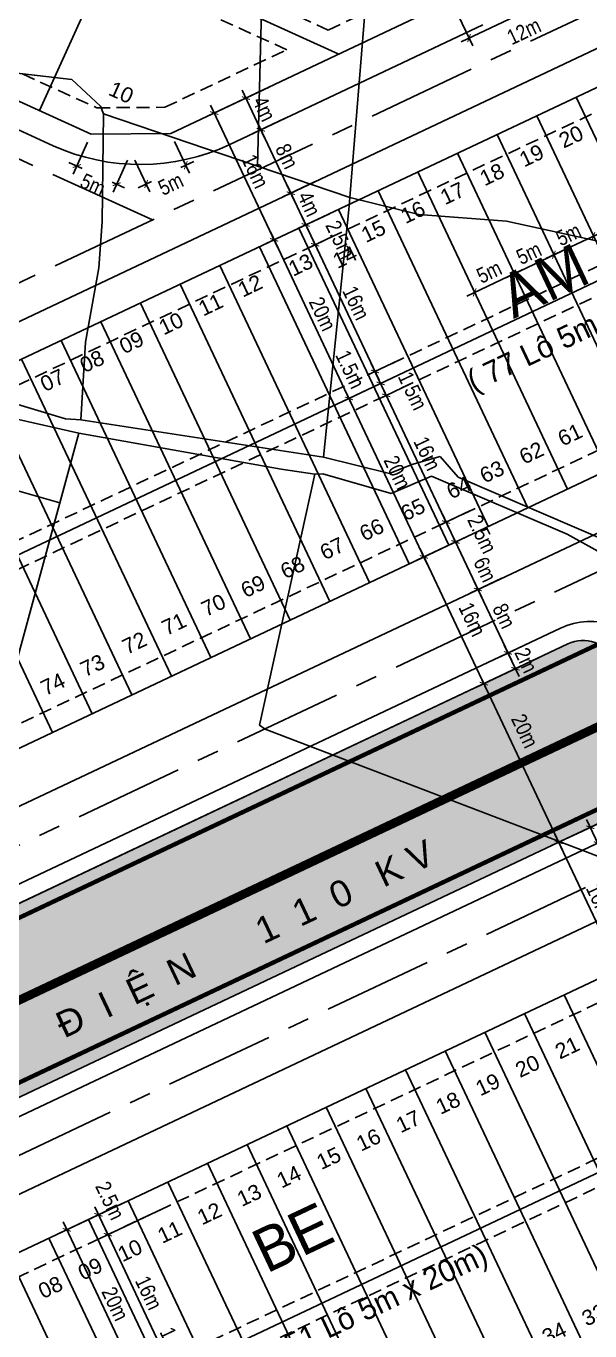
# Model space of a CAD drawing. Extents: x 597165 to 598689, y 1181586 to 1183364.
# Drawn here: x 597813.8 to 597878.2, y 1182774.3 to 1182923.2 of the extents above; entities that cross this region are included whole.
import ezdxf
from ezdxf.enums import TextEntityAlignment as Align

# ---------------------------------------------------------------- set-up
doc = ezdxf.new("R2010")
doc.units = 0
doc.header["$MEASUREMENT"] = 0
doc.linetypes.add('CENTER', pattern=[2, 1.25, -0.25, 0.25, -0.25])
doc.linetypes.add('DASHED', pattern=[0.75, 0.5, -0.25])
doc.layers.get('0').update_dxf_attribs({"linetype": 'CONTINUOUS'})
doc.layers.get('DEFPOINTS').update_dxf_attribs({"color": 8, "linetype": 'CONTINUOUS'})
for name, color, linetype in [('CGXD', 3, 'CONTINUOUS'), ('DIM-T', 7, 'CONTINUOUS'), ('DTEXT', 7, 'CONTINUOUS'), ('DTEXT-TENLO', 4, 'CONTINUOUS'), ('HA-CAY-XANH-KO', 3, 'CONTINUOUS'), ('NEN-HT', 8, 'CONTINUOUS'), ('NET-LENGOAI', 4, 'CONTINUOUS'), ('NET-LETRONG', 5, 'CONTINUOUS'), ('NET-LO-GIOI-DIEN-GIOI', 7, 'CENTER'), ('NET-PLO', 2, 'CONTINUOUS'), ('NET-RANH-DAT', 7, 'CONTINUOUS'), ('NET-TIM', 2, 'CENTER'), ('TEXT-SOLO', 7, 'CONTINUOUS')]:
    doc.layers.add(name, color=color, linetype=linetype)
doc.styles.add('AVO', font='VHELVEN.TTF')
doc.styles.add('VHEL-B', font='VHELVEB.TTF')
doc.styles.add('VHEL-C-R', font='VHELVCN.TTF')
doc.styles.add('VTIMES-R', font='VAPTIMN.TTF')
doc.dimstyles.new('TL1000', dxfattribs={"dimscale": 0, "dimtxt": 2, "dimasz": 0.7, "dimexe": 1, "dimexo": 1, "dimgap": 0.5, "dimtad": 1, "dimdec": 1, "dimzin": 12, "dimtxsty": 'VHEL-C-R', "dimblk1": 'ARCHTICK', "dimblk2": 'ARCHTICK', "dimsah": 1, "dimcen": -0.09, "dimdle": 1, "dimclrd": 256, "dimclre": 256, "dimclrt": 256, "dimazin": 3, "dimtfac": 0.005, "dimtdec": 1, "dimtix": 1, "dimtmove": 0, "dimatfit": 3, "dimtolj": 1, "dimtzin": 0})

# ---------------------------------------------------------------- blocks, each defined once
blk = doc.blocks.new('_ARCHTICK')
at = {"color": 0, "linetype": 'BYBLOCK', "const_width": 0.15}
blk.add_lwpolyline([(-0.5, -0.5), (0.5, 0.5)], dxfattribs=at)
blk = doc.blocks.new('*D696')
at = {"linetype": 'BYBLOCK'}
for p, q in [((597841.64, 1182916.23), (597838.02, 1182914.52)), ((597838.5, 1182915.85), (597841.06, 1182910.43)), ((597843.35, 1182912.62), (597839.73, 1182910.91))]:
    blk.add_line(p, q, dxfattribs=at)
at = {"layer": 'DEFPOINTS', "color": 0, "linetype": 'BYBLOCK'}
for p in [(597842.54, 1182916.66), (597844.25, 1182913.04), (597840.63, 1182911.33)]:
    blk.add_point(p, dxfattribs=at)
at = {"linetype": 'BYBLOCK', "xscale": 0.7, "yscale": 0.7, "zscale": 0.7}
for p, rotation in [((597838.93, 1182914.95), 115.2825172523374), ((597840.63, 1182911.33), 295.2825172523374)]:
    blk.add_blockref('_ARCHTICK', p, dxfattribs=dict(at, rotation=rotation))
at = {"linetype": 'BYBLOCK', "insert": (597841.02, 1182913.73), "char_height": 1.75, "attachment_point": 5, "rotation": 295.2825, "style": 'VHEL-C-R'}
blk.add_mtext('\\A1;4m', dxfattribs=at)
blk = doc.blocks.new('*D695')
at = {"linetype": 'BYBLOCK'}
for p, q in [((597840.21, 1182912.24), (597844.48, 1182903.2)), ((597846.76, 1182905.38), (597843.15, 1182903.67))]:
    blk.add_line(p, q, dxfattribs=at)
at = {"layer": 'DEFPOINTS', "color": 0, "linetype": 'BYBLOCK'}
for p in [(597844.25, 1182913.04), (597847.67, 1182905.81), (597844.05, 1182904.1)]:
    blk.add_point(p, dxfattribs=at)
at = {"linetype": 'BYBLOCK', "xscale": 0.7, "yscale": 0.7, "zscale": 0.7}
for p, rotation in [((597840.63, 1182911.33), 115.2825172523374), ((597844.05, 1182904.1), 295.2825172523374)]:
    blk.add_blockref('_ARCHTICK', p, dxfattribs=dict(at, rotation=rotation))
at = {"linetype": 'BYBLOCK', "insert": (597843.6, 1182908.31), "char_height": 1.75, "attachment_point": 5, "rotation": 295.2825, "style": 'VHEL-C-R'}
blk.add_mtext('\\A1;8m', dxfattribs=at)
blk = doc.blocks.new('*D694')
at = {"linetype": 'BYBLOCK'}
for p, q in [((597843.62, 1182905), (597846.19, 1182899.58)), ((597848.47, 1182901.76), (597844.85, 1182900.06))]:
    blk.add_line(p, q, dxfattribs=at)
at = {"layer": 'DEFPOINTS', "color": 0, "linetype": 'BYBLOCK'}
for p in [(597847.67, 1182905.81), (597849.38, 1182902.19), (597845.76, 1182900.48)]:
    blk.add_point(p, dxfattribs=at)
at = {"linetype": 'BYBLOCK', "xscale": 0.7, "yscale": 0.7, "zscale": 0.7}
for p, rotation in [((597844.05, 1182904.1), 115.2825172523374), ((597845.76, 1182900.48), 295.2825172523374)]:
    blk.add_blockref('_ARCHTICK', p, dxfattribs=dict(at, rotation=rotation))
at = {"linetype": 'BYBLOCK', "insert": (597846.15, 1182902.88), "char_height": 1.75, "attachment_point": 5, "rotation": 295.2825, "style": 'VHEL-C-R'}
blk.add_mtext('\\A1;4m', dxfattribs=at)
blk = doc.blocks.new('*D693')
at = {"linetype": 'BYBLOCK'}
for p, q in [((597841.64, 1182916.23), (597834.4, 1182912.82)), ((597834.88, 1182914.15), (597842.57, 1182897.87)), ((597848.47, 1182901.76), (597841.24, 1182898.35))]:
    blk.add_line(p, q, dxfattribs=at)
at = {"layer": 'DEFPOINTS', "color": 0, "linetype": 'BYBLOCK'}
for p in [(597842.54, 1182916.66), (597849.38, 1182902.19), (597842.14, 1182898.78)]:
    blk.add_point(p, dxfattribs=at)
at = {"linetype": 'BYBLOCK', "xscale": 0.7, "yscale": 0.7, "zscale": 0.7}
for p, rotation in [((597835.31, 1182913.24), 115.2825172521705), ((597842.14, 1182898.78), 295.2825172521706)]:
    blk.add_blockref('_ARCHTICK', p, dxfattribs=dict(at, rotation=rotation))
at = {"linetype": 'BYBLOCK', "insert": (597839.99, 1182906.6), "char_height": 1.75, "attachment_point": 5, "rotation": 295.2825, "style": 'VHEL-C-R'}
blk.add_mtext('\\A1;16m', dxfattribs=at)
blk = doc.blocks.new('*D692')
at = {"linetype": 'BYBLOCK'}
for p, q in [((597848.47, 1182901.76), (597844.85, 1182900.06)), ((597845.33, 1182901.39), (597846.83, 1182898.22)), ((597849.54, 1182899.5), (597845.92, 1182897.8))]:
    blk.add_line(p, q, dxfattribs=at)
at = {"layer": 'DEFPOINTS', "color": 0, "linetype": 'BYBLOCK'}
for p in [(597849.38, 1182902.19), (597850.44, 1182899.93), (597846.83, 1182898.22)]:
    blk.add_point(p, dxfattribs=at)
at = {"linetype": 'BYBLOCK', "xscale": 0.7, "yscale": 0.7, "zscale": 0.7}
for p, rotation in [((597845.76, 1182900.48), 115.2825172492049), ((597846.83, 1182898.22), 295.2825172492049)]:
    blk.add_blockref('_ARCHTICK', p, dxfattribs=dict(at, rotation=rotation))
at = {"linetype": 'BYBLOCK', "insert": (597849.69, 1182898.8), "char_height": 1.75, "attachment_point": 5, "rotation": 295.2825, "style": 'VHEL-C-R'}
blk.add_mtext('\\A1;2.5m', dxfattribs=at)
blk = doc.blocks.new('*D691')
at = {"linetype": 'BYBLOCK'}
for p, q in [((597846.4, 1182899.13), (597854.09, 1182882.85)), ((597856.37, 1182885.04), (597852.76, 1182883.33))]:
    blk.add_line(p, q, dxfattribs=at)
at = {"layer": 'DEFPOINTS', "color": 0, "linetype": 'BYBLOCK'}
for p in [(597850.44, 1182899.93), (597857.28, 1182885.46), (597853.66, 1182883.76)]:
    blk.add_point(p, dxfattribs=at)
at = {"linetype": 'BYBLOCK', "xscale": 0.7, "yscale": 0.7, "zscale": 0.7}
for p, rotation in [((597846.83, 1182898.22), 115.2825172492049), ((597853.66, 1182883.76), 295.2825172492049)]:
    blk.add_blockref('_ARCHTICK', p, dxfattribs=dict(at, rotation=rotation))
at = {"linetype": 'BYBLOCK', "insert": (597851.5, 1182891.58), "char_height": 1.75, "attachment_point": 5, "rotation": 295.2825, "style": 'VHEL-C-R'}
blk.add_mtext('\\A1;16m', dxfattribs=at)
blk = doc.blocks.new('*D690')
at = {"linetype": 'BYBLOCK'}
for p, q in [((597853.23, 1182884.66), (597854.3, 1182882.4)), ((597857.01, 1182883.68), (597853.4, 1182881.97))]:
    blk.add_line(p, q, dxfattribs=at)
at = {"layer": 'DEFPOINTS', "color": 0, "linetype": 'BYBLOCK'}
for p in [(597857.28, 1182885.46), (597857.92, 1182884.11), (597854.3, 1182882.4)]:
    blk.add_point(p, dxfattribs=at)
at = {"linetype": 'BYBLOCK', "xscale": 0.7, "yscale": 0.7, "zscale": 0.7}
for p, rotation in [((597853.66, 1182883.76), 115.2825172492049), ((597854.3, 1182882.4), 295.2825172492049)]:
    blk.add_blockref('_ARCHTICK', p, dxfattribs=dict(at, rotation=rotation))
at = {"linetype": 'BYBLOCK', "insert": (597850.82, 1182884), "char_height": 1.75, "attachment_point": 5, "rotation": 295.2825, "style": 'VHEL-C-R'}
blk.add_mtext('\\A1;1.5m', dxfattribs=at)
blk = doc.blocks.new('*D689')
at = {"linetype": 'BYBLOCK'}
for p, q in [((597853.87, 1182883.3), (597854.94, 1182881.04)), ((597857.65, 1182882.32), (597854.04, 1182880.62))]:
    blk.add_line(p, q, dxfattribs=at)
at = {"layer": 'DEFPOINTS', "color": 0, "linetype": 'BYBLOCK'}
for p in [(597857.92, 1182884.11), (597858.56, 1182882.75), (597854.94, 1182881.04)]:
    blk.add_point(p, dxfattribs=at)
at = {"linetype": 'BYBLOCK', "xscale": 0.7, "yscale": 0.7, "zscale": 0.7}
for p, rotation in [((597854.3, 1182882.4), 115.2825172492049), ((597854.94, 1182881.04), 295.2825172492049)]:
    blk.add_blockref('_ARCHTICK', p, dxfattribs=dict(at, rotation=rotation))
at = {"linetype": 'BYBLOCK', "insert": (597857.95, 1182881.55), "char_height": 1.75, "attachment_point": 5, "rotation": 295.2825, "style": 'VHEL-C-R'}
blk.add_mtext('\\A1;1.5m', dxfattribs=at)
blk = doc.blocks.new('*D688')
at = {"linetype": 'BYBLOCK'}
for p, q in [((597854.51, 1182881.95), (597862.2, 1182865.67)), ((597864.49, 1182867.86), (597860.87, 1182866.15))]:
    blk.add_line(p, q, dxfattribs=at)
at = {"layer": 'DEFPOINTS', "color": 0, "linetype": 'BYBLOCK'}
for p in [(597858.56, 1182882.75), (597865.39, 1182868.28), (597861.77, 1182866.58)]:
    blk.add_point(p, dxfattribs=at)
at = {"linetype": 'BYBLOCK', "xscale": 0.7, "yscale": 0.7, "zscale": 0.7}
for p, rotation in [((597854.94, 1182881.04), 115.2825172492049), ((597861.77, 1182866.58), 295.2825172492049)]:
    blk.add_blockref('_ARCHTICK', p, dxfattribs=dict(at, rotation=rotation))
at = {"linetype": 'BYBLOCK', "insert": (597859.62, 1182874.4), "char_height": 1.75, "attachment_point": 5, "rotation": 295.2825, "style": 'VHEL-C-R'}
blk.add_mtext('\\A1;16m', dxfattribs=at)
blk = doc.blocks.new('*D687')
at = {"linetype": 'BYBLOCK'}
for p, q in [((597861.35, 1182867.48), (597862.84, 1182864.31)), ((597865.55, 1182865.6), (597861.94, 1182863.89))]:
    blk.add_line(p, q, dxfattribs=at)
at = {"layer": 'DEFPOINTS', "color": 0, "linetype": 'BYBLOCK'}
for p in [(597865.39, 1182868.28), (597866.46, 1182866.02), (597862.84, 1182864.31)]:
    blk.add_point(p, dxfattribs=at)
at = {"linetype": 'BYBLOCK', "xscale": 0.7, "yscale": 0.7, "zscale": 0.7}
for p, rotation in [((597861.77, 1182866.58), 115.2825172492049), ((597862.84, 1182864.31), 295.2825172492049)]:
    blk.add_blockref('_ARCHTICK', p, dxfattribs=dict(at, rotation=rotation))
at = {"linetype": 'BYBLOCK', "insert": (597865.88, 1182865.2), "char_height": 1.75, "attachment_point": 5, "rotation": 295.2825, "style": 'VHEL-C-R'}
blk.add_mtext('\\A1;2.5m', dxfattribs=at)
blk = doc.blocks.new('*D686')
at = {"linetype": 'BYBLOCK'}
for p, q in [((597848.47, 1182901.76), (597841.24, 1182898.35)), ((597841.72, 1182899.68), (597851.11, 1182879.79)), ((597857.01, 1182883.68), (597849.78, 1182880.26))]:
    blk.add_line(p, q, dxfattribs=at)
at = {"layer": 'DEFPOINTS', "color": 0, "linetype": 'BYBLOCK'}
for p in [(597849.38, 1182902.19), (597857.92, 1182884.11), (597850.68, 1182880.69)]:
    blk.add_point(p, dxfattribs=at)
at = {"linetype": 'BYBLOCK', "xscale": 0.7, "yscale": 0.7, "zscale": 0.7}
for p, rotation in [((597842.14, 1182898.78), 115.2825172524387), ((597850.68, 1182880.69), 295.2825172524387)]:
    blk.add_blockref('_ARCHTICK', p, dxfattribs=dict(at, rotation=rotation))
at = {"linetype": 'BYBLOCK', "insert": (597847.67, 1182890.33), "char_height": 1.75, "attachment_point": 5, "rotation": 295.2825, "style": 'VHEL-C-R'}
blk.add_mtext('\\A1;20m', dxfattribs=at)
blk = doc.blocks.new('*D685')
at = {"linetype": 'BYBLOCK'}
for p, q in [((597857.01, 1182883.68), (597849.78, 1182880.26)), ((597850.26, 1182881.59), (597859.65, 1182861.7)), ((597865.55, 1182865.6), (597858.32, 1182862.18))]:
    blk.add_line(p, q, dxfattribs=at)
at = {"layer": 'DEFPOINTS', "color": 0, "linetype": 'BYBLOCK'}
for p in [(597857.92, 1182884.11), (597866.46, 1182866.02), (597859.23, 1182862.61)]:
    blk.add_point(p, dxfattribs=at)
at = {"linetype": 'BYBLOCK', "xscale": 0.7, "yscale": 0.7, "zscale": 0.7}
for p, rotation in [((597850.68, 1182880.69), 115.2825172524387), ((597859.23, 1182862.61), 295.2825172524387)]:
    blk.add_blockref('_ARCHTICK', p, dxfattribs=dict(at, rotation=rotation))
at = {"linetype": 'BYBLOCK', "insert": (597856.21, 1182872.24), "char_height": 1.75, "attachment_point": 5, "rotation": 295.2825, "style": 'VHEL-C-R'}
blk.add_mtext('\\A1;20m', dxfattribs=at)
blk = doc.blocks.new('*D684')
at = {"linetype": 'BYBLOCK'}
for p, q in [((597865.55, 1182865.6), (597861.95, 1182863.89)), ((597862.42, 1182865.22), (597865.84, 1182857.99)), ((597868.12, 1182860.17), (597864.51, 1182858.47))]:
    blk.add_line(p, q, dxfattribs=at)
at = {"layer": 'DEFPOINTS', "color": 0, "linetype": 'BYBLOCK'}
for p in [(597866.46, 1182866.02), (597869.02, 1182860.6), (597865.41, 1182858.89)]:
    blk.add_point(p, dxfattribs=at)
at = {"linetype": 'BYBLOCK', "xscale": 0.7, "yscale": 0.7, "zscale": 0.7}
for p, rotation in [((597862.85, 1182864.32), 115.282517252981), ((597865.41, 1182858.89), 295.2825172529809)]:
    blk.add_blockref('_ARCHTICK', p, dxfattribs=dict(at, rotation=rotation))
at = {"linetype": 'BYBLOCK', "insert": (597866.21, 1182861.17), "char_height": 1.75, "attachment_point": 5, "rotation": 295.2825, "style": 'VHEL-C-R'}
blk.add_mtext('\\A1;6m', dxfattribs=at)
blk = doc.blocks.new('*D683')
at = {"linetype": 'BYBLOCK'}
for p, q in [((597864.99, 1182859.8), (597869.26, 1182850.76)), ((597871.53, 1182852.94), (597867.93, 1182851.23))]:
    blk.add_line(p, q, dxfattribs=at)
at = {"layer": 'DEFPOINTS', "color": 0, "linetype": 'BYBLOCK'}
for p in [(597869.02, 1182860.6), (597872.44, 1182853.36), (597868.83, 1182851.66)]:
    blk.add_point(p, dxfattribs=at)
at = {"linetype": 'BYBLOCK', "xscale": 0.7, "yscale": 0.7, "zscale": 0.7}
for p, rotation in [((597865.41, 1182858.89), 115.282517252981), ((597868.83, 1182851.66), 295.2825172529809)]:
    blk.add_blockref('_ARCHTICK', p, dxfattribs=dict(at, rotation=rotation))
at = {"linetype": 'BYBLOCK', "insert": (597868.38, 1182855.87), "char_height": 1.75, "attachment_point": 5, "rotation": 295.2825, "style": 'VHEL-C-R'}
blk.add_mtext('\\A1;8m', dxfattribs=at)
blk = doc.blocks.new('*D682')
at = {"linetype": 'BYBLOCK'}
for p, q in [((597868.4, 1182852.56), (597870.11, 1182848.95)), ((597872.39, 1182851.13), (597868.78, 1182849.42))]:
    blk.add_line(p, q, dxfattribs=at)
at = {"layer": 'DEFPOINTS', "color": 0, "linetype": 'BYBLOCK'}
for p in [(597872.44, 1182853.36), (597873.29, 1182851.56), (597869.68, 1182849.85)]:
    blk.add_point(p, dxfattribs=at)
at = {"linetype": 'BYBLOCK', "xscale": 0.7, "yscale": 0.7, "zscale": 0.7}
for p, rotation in [((597868.83, 1182851.66), 115.282517252981), ((597869.68, 1182849.85), 295.2825172529809)]:
    blk.add_blockref('_ARCHTICK', p, dxfattribs=dict(at, rotation=rotation))
at = {"linetype": 'BYBLOCK', "insert": (597870.91, 1182850.82), "char_height": 1.75, "attachment_point": 5, "rotation": 295.2825, "style": 'VHEL-C-R'}
blk.add_mtext('\\A1;2m', dxfattribs=at)
blk = doc.blocks.new('*D681')
at = {"linetype": 'BYBLOCK'}
for p, q in [((597865.55, 1182865.6), (597858.34, 1182862.19)), ((597858.81, 1182863.52), (597866.5, 1182847.24)), ((597872.39, 1182851.13), (597865.17, 1182847.72))]:
    blk.add_line(p, q, dxfattribs=at)
at = {"layer": 'DEFPOINTS', "color": 0, "linetype": 'BYBLOCK'}
for p in [(597866.46, 1182866.02), (597873.29, 1182851.56), (597866.07, 1182848.15)]:
    blk.add_point(p, dxfattribs=at)
at = {"linetype": 'BYBLOCK', "xscale": 0.7, "yscale": 0.7, "zscale": 0.7}
for p, rotation in [((597859.24, 1182862.61), 115.2825172521288), ((597866.07, 1182848.15), 295.2825172521287)]:
    blk.add_blockref('_ARCHTICK', p, dxfattribs=dict(at, rotation=rotation))
at = {"linetype": 'BYBLOCK', "insert": (597864.75, 1182855.48), "char_height": 1.75, "attachment_point": 5, "rotation": 295.2825, "style": 'VHEL-C-R'}
blk.add_mtext('\\A1;16m', dxfattribs=at)
blk = doc.blocks.new('*D680')
at = {"linetype": 'BYBLOCK'}
for p, q in [((597868.79, 1182849.43), (597865.17, 1182847.72)), ((597865.65, 1182849.05), (597875.04, 1182829.16)), ((597877.33, 1182831.34), (597873.71, 1182829.64))]:
    blk.add_line(p, q, dxfattribs=at)
at = {"layer": 'DEFPOINTS', "color": 0, "linetype": 'BYBLOCK'}
for p in [(597869.69, 1182849.85), (597878.23, 1182831.77), (597874.62, 1182830.06)]:
    blk.add_point(p, dxfattribs=at)
at = {"linetype": 'BYBLOCK', "xscale": 0.7, "yscale": 0.7, "zscale": 0.7}
for p, rotation in [((597866.07, 1182848.15), 115.2825172527903), ((597874.62, 1182830.06), 295.2825172527903)]:
    blk.add_blockref('_ARCHTICK', p, dxfattribs=dict(at, rotation=rotation))
at = {"linetype": 'BYBLOCK', "insert": (597870.75, 1182842.76), "char_height": 1.75, "attachment_point": 5, "rotation": 295.2825, "style": 'VHEL-C-R'}
blk.add_mtext('\\A1;20m', dxfattribs=at)
blk = doc.blocks.new('*D1516')
at = {"linetype": 'BYBLOCK'}
for p, q in [((597880.95, 1182833.05), (597877.33, 1182831.34)), ((597877.81, 1182832.67), (597879.51, 1182829.06)), ((597881.8, 1182831.24), (597878.18, 1182829.54))]:
    blk.add_line(p, q, dxfattribs=at)
at = {"layer": 'DEFPOINTS', "color": 0, "linetype": 'BYBLOCK'}
for p in [(597881.85, 1182833.48), (597882.7, 1182831.67), (597879.09, 1182829.96)]:
    blk.add_point(p, dxfattribs=at)
at = {"linetype": 'BYBLOCK', "xscale": 0.7, "yscale": 0.7, "zscale": 0.7}
for p, rotation in [((597878.23, 1182831.77), 115.2825172547688), ((597879.09, 1182829.96), 295.2825172547688)]:
    blk.add_blockref('_ARCHTICK', p, dxfattribs=dict(at, rotation=rotation))
at = {"linetype": 'BYBLOCK', "insert": (597880.65, 1182831.18), "char_height": 1.75, "attachment_point": 5, "rotation": 295.2825, "style": 'VHEL-C-R'}
blk.add_mtext('\\A1;2m', dxfattribs=at)
blk = doc.blocks.new('*D1513')
at = {"linetype": 'BYBLOCK'}
for p, q in [((597880.95, 1182833.05), (597873.71, 1182829.64)), ((597874.19, 1182830.97), (597881.88, 1182814.69)), ((597887.78, 1182818.58), (597880.55, 1182815.17))]:
    blk.add_line(p, q, dxfattribs=at)
at = {"layer": 'DEFPOINTS', "color": 0, "linetype": 'BYBLOCK'}
for p in [(597881.85, 1182833.48), (597888.68, 1182819.01), (597881.45, 1182815.59)]:
    blk.add_point(p, dxfattribs=at)
at = {"linetype": 'BYBLOCK', "xscale": 0.7, "yscale": 0.7, "zscale": 0.7}
for p, rotation in [((597874.62, 1182830.06), 115.2825172527575), ((597881.45, 1182815.59), 295.2825172527575)]:
    blk.add_blockref('_ARCHTICK', p, dxfattribs=dict(at, rotation=rotation))
at = {"linetype": 'BYBLOCK', "insert": (597879.29, 1182823.42), "char_height": 1.75, "attachment_point": 5, "rotation": 295.2825, "style": 'VHEL-C-R'}
blk.add_mtext('\\A1;16m', dxfattribs=at)
blk = doc.blocks.new('*D671')
at = {"linetype": 'BYBLOCK'}
blk.add_line((597864.12, 1182892.37), (597870.45, 1182895.36), dxfattribs=at)
at = {"layer": 'DEFPOINTS', "color": 0, "linetype": 'BYBLOCK'}
for p in [(597869.55, 1182894.93), (597869.55, 1182894.93), (597865.03, 1182892.79)]:
    blk.add_point(p, dxfattribs=at)
at = {"linetype": 'BYBLOCK', "xscale": 0.7, "yscale": 0.7, "zscale": 0.7}
for p, rotation in [((597869.55, 1182894.93), 25.28251725573915), ((597865.03, 1182892.79), 205.2825172557392)]:
    blk.add_blockref('_ARCHTICK', p, dxfattribs=dict(at, rotation=rotation))
at = {"linetype": 'BYBLOCK', "insert": (597866.69, 1182895.12), "char_height": 1.75, "attachment_point": 5, "rotation": 25.2825, "style": 'VHEL-C-R'}
blk.add_mtext('\\A1;5m', dxfattribs=at)
blk = doc.blocks.new('*D670')
at = {"linetype": 'BYBLOCK'}
blk.add_line((597868.65, 1182894.5), (597874.98, 1182897.49), dxfattribs=at)
at = {"layer": 'DEFPOINTS', "color": 0, "linetype": 'BYBLOCK'}
for p in [(597874.07, 1182897.07), (597874.07, 1182897.07), (597869.55, 1182894.93)]:
    blk.add_point(p, dxfattribs=at)
at = {"linetype": 'BYBLOCK', "xscale": 0.7, "yscale": 0.7, "zscale": 0.7}
for p, rotation in [((597874.07, 1182897.07), 25.28251725573915), ((597869.55, 1182894.93), 205.2825172557392)]:
    blk.add_blockref('_ARCHTICK', p, dxfattribs=dict(at, rotation=rotation))
at = {"linetype": 'BYBLOCK', "insert": (597871.22, 1182897.26), "char_height": 1.75, "attachment_point": 5, "rotation": 25.2825, "style": 'VHEL-C-R'}
blk.add_mtext('\\A1;5m', dxfattribs=at)
blk = doc.blocks.new('*D669')
at = {"linetype": 'BYBLOCK'}
blk.add_line((597873.17, 1182896.64), (597879.5, 1182899.63), dxfattribs=at)
at = {"layer": 'DEFPOINTS', "color": 0, "linetype": 'BYBLOCK'}
for p in [(597878.59, 1182899.2), (597878.59, 1182899.2), (597874.07, 1182897.07)]:
    blk.add_point(p, dxfattribs=at)
at = {"linetype": 'BYBLOCK', "xscale": 0.7, "yscale": 0.7, "zscale": 0.7}
for p, rotation in [((597878.59, 1182899.2), 25.28251725573915), ((597874.07, 1182897.07), 205.2825172557392)]:
    blk.add_blockref('_ARCHTICK', p, dxfattribs=dict(at, rotation=rotation))
at = {"linetype": 'BYBLOCK', "insert": (597875.74, 1182899.39), "char_height": 1.75, "attachment_point": 5, "rotation": 25.2825, "style": 'VHEL-C-R'}
blk.add_mtext('\\A1;5m', dxfattribs=at)
blk = doc.blocks.new('*D542')
at = {"linetype": 'BYBLOCK'}
for p, q in [((597873.67, 1182930.25), (597875.66, 1182926.02)), ((597863.48, 1182921.38), (597876.14, 1182927.36)), ((597862.82, 1182925.13), (597864.81, 1182920.9))]:
    blk.add_line(p, q, dxfattribs=at)
at = {"layer": 'DEFPOINTS', "color": 0, "linetype": 'BYBLOCK'}
for p in [(597873.24, 1182931.16), (597862.39, 1182926.03), (597875.24, 1182926.93)]:
    blk.add_point(p, dxfattribs=at)
at = {"linetype": 'BYBLOCK', "xscale": 0.7, "yscale": 0.7, "zscale": 0.7}
for p, rotation in [((597875.24, 1182926.93), 25.28251725386005), ((597864.39, 1182921.8), 205.28251725386)]:
    blk.add_blockref('_ARCHTICK', p, dxfattribs=dict(at, rotation=rotation))
at = {"linetype": 'BYBLOCK', "insert": (597870.65, 1182922.58), "char_height": 1.75, "attachment_point": 5, "rotation": 25.2825, "style": 'VHEL-C-R'}
blk.add_mtext('\\A1;12m', dxfattribs=at)
blk = doc.blocks.new('*D541')
at = {"linetype": 'BYBLOCK'}
for p, q in [((597830.78, 1182910), (597832.49, 1182906.38)), ((597826.26, 1182907.86), (597827.97, 1182904.25)), ((597832.97, 1182907.71), (597831.52, 1182907.03)), ((597826.64, 1182904.72), (597828.15, 1182905.44))]:
    blk.add_line(p, q, dxfattribs=at)
at = {"layer": 'DEFPOINTS', "color": 0, "linetype": 'BYBLOCK'}
for p in [(597830.36, 1182910.9), (597825.84, 1182908.77), (597832.07, 1182907.29)]:
    blk.add_point(p, dxfattribs=at)
at = {"linetype": 'BYBLOCK', "xscale": 0.7, "yscale": 0.7, "zscale": 0.7}
for p, rotation in [((597832.07, 1182907.29), 25.28251724907146), ((597827.54, 1182905.15), 205.2825172490714)]:
    blk.add_blockref('_ARCHTICK', p, dxfattribs=dict(at, rotation=rotation))
at = {"linetype": 'BYBLOCK', "insert": (597830.35, 1182905.15), "char_height": 1.75, "attachment_point": 5, "rotation": 25.2825, "style": 'VHEL-C-R'}
blk.add_mtext('\\A1;5m', dxfattribs=at)
blk = doc.blocks.new('*D540')
at = {"linetype": 'BYBLOCK'}
for p, q in [((597820.87, 1182909.93), (597819.22, 1182906.29)), ((597825.42, 1182907.86), (597823.77, 1182904.22)), ((597818.72, 1182907.61), (597820.26, 1182906.91)), ((597825.09, 1182904.71), (597823.65, 1182905.37))]:
    blk.add_line(p, q, dxfattribs=at)
at = {"layer": 'DEFPOINTS', "color": 0, "linetype": 'BYBLOCK'}
for p in [(597821.28, 1182910.84), (597825.84, 1182908.77), (597819.63, 1182907.2)]:
    blk.add_point(p, dxfattribs=at)
at = {"linetype": 'BYBLOCK', "xscale": 0.7, "yscale": 0.7, "zscale": 0.7}
for p, rotation in [((597819.63, 1182907.2), 155.5524836836958), ((597824.18, 1182905.13), 335.5524836836958)]:
    blk.add_blockref('_ARCHTICK', p, dxfattribs=dict(at, rotation=rotation))
at = {"linetype": 'BYBLOCK', "insert": (597821.47, 1182905.07), "char_height": 1.75, "attachment_point": 5, "rotation": 335.5525, "style": 'VHEL-C-R'}
blk.add_mtext('\\A1;5m', dxfattribs=at)
blk = doc.blocks.new('*D1213')
at = {"linetype": 'BYBLOCK'}
for p, q in [((597829.5, 1182788.29), (597822.26, 1182784.87)), ((597822.74, 1182786.21), (597830.43, 1182769.93)), ((597836.33, 1182773.82), (597829.1, 1182770.41))]:
    blk.add_line(p, q, dxfattribs=at)
at = {"layer": 'DEFPOINTS', "color": 0, "linetype": 'BYBLOCK'}
for p in [(597830.4, 1182788.72), (597837.23, 1182774.25), (597830, 1182770.83)]:
    blk.add_point(p, dxfattribs=at)
at = {"linetype": 'BYBLOCK', "xscale": 0.7, "yscale": 0.7, "zscale": 0.7}
for p, rotation in [((597823.17, 1182785.3), 115.2825173079619), ((597830, 1182770.83), 295.2825173079619)]:
    blk.add_blockref('_ARCHTICK', p, dxfattribs=dict(at, rotation=rotation))
at = {"linetype": 'BYBLOCK', "insert": (597827.84, 1182778.66), "char_height": 1.75, "attachment_point": 5, "rotation": 295.2825, "style": 'VHEL-C-R'}
blk.add_mtext('\\A1;16m', dxfattribs=at)
blk = doc.blocks.new('*D1212')
at = {"linetype": 'BYBLOCK'}
for p, q in [((597831.32, 1182771.46), (597829.1, 1182770.41)), ((597829.57, 1182771.74), (597830.64, 1182769.48)), ((597831.96, 1182770.1), (597829.74, 1182769.05))]:
    blk.add_line(p, q, dxfattribs=at)
at = {"layer": 'DEFPOINTS', "color": 0, "linetype": 'BYBLOCK'}
for p in [(597832.22, 1182771.88), (597830.64, 1182769.48), (597832.86, 1182770.53)]:
    blk.add_point(p, dxfattribs=at)
at = {"linetype": 'BYBLOCK', "xscale": 0.7, "yscale": 0.7, "zscale": 0.7}
for p, rotation in [((597830, 1182770.83), 115.2825175136717), ((597830.64, 1182769.48), 295.2825175136717)]:
    blk.add_blockref('_ARCHTICK', p, dxfattribs=dict(at, rotation=rotation))
at = {"linetype": 'BYBLOCK', "insert": (597830.77, 1182772.56), "char_height": 1.75, "attachment_point": 5, "rotation": 295.2825, "style": 'VHEL-C-R'}
blk.add_mtext('\\A1;1.5m', dxfattribs=at)
blk = doc.blocks.new('*D1211')
at = {"linetype": 'BYBLOCK'}
for p, q in [((597823.42, 1182788.19), (597821.2, 1182787.14)), ((597821.67, 1182788.47), (597823.17, 1182785.3)), ((597824.49, 1182785.92), (597822.26, 1182784.87))]:
    blk.add_line(p, q, dxfattribs=at)
at = {"layer": 'DEFPOINTS', "color": 0, "linetype": 'BYBLOCK'}
for p in [(597824.32, 1182788.61), (597825.39, 1182786.35), (597823.17, 1182785.3)]:
    blk.add_point(p, dxfattribs=at)
at = {"linetype": 'BYBLOCK', "xscale": 0.7, "yscale": 0.7, "zscale": 0.7}
for p, rotation in [((597822.1, 1182787.56), 115.2825175136717), ((597823.17, 1182785.3), 295.2825175136717)]:
    blk.add_blockref('_ARCHTICK', p, dxfattribs=dict(at, rotation=rotation))
at = {"linetype": 'BYBLOCK', "insert": (597823.42, 1182789.18), "char_height": 1.75, "attachment_point": 5, "rotation": 295.2825, "style": 'VHEL-C-R'}
blk.add_mtext('\\A1;2.5m', dxfattribs=at)
blk = doc.blocks.new('*D1155')
at = {"linetype": 'BYBLOCK'}
for p, q in [((597824.81, 1182788.84), (597817.58, 1182785.43)), ((597818.06, 1182786.76), (597827.45, 1182766.87)), ((597833.35, 1182770.76), (597826.12, 1182767.34))]:
    blk.add_line(p, q, dxfattribs=at)
at = {"layer": 'DEFPOINTS', "color": 0, "linetype": 'BYBLOCK'}
for p in [(597825.72, 1182789.27), (597834.26, 1182771.19), (597827.02, 1182767.77)]:
    blk.add_point(p, dxfattribs=at)
at = {"linetype": 'BYBLOCK', "xscale": 0.7, "yscale": 0.7, "zscale": 0.7}
for p, rotation in [((597818.48, 1182785.85), 115.2825173080459), ((597827.02, 1182767.77), 295.2825173080458)]:
    blk.add_blockref('_ARCHTICK', p, dxfattribs=dict(at, rotation=rotation))
at = {"linetype": 'BYBLOCK', "insert": (597824.01, 1182777.41), "char_height": 1.75, "attachment_point": 5, "rotation": 295.2825, "style": 'VHEL-C-R'}
blk.add_mtext('\\A1;20m', dxfattribs=at)

msp = doc.modelspace()

# ---------------------------------------------------------------- hatches: boundary and pattern name
at = {"layer": 'HA-CAY-XANH-KO'}
h = msp.add_hatch(dxfattribs=at)
h.set_pattern_fill('AR-SAND', color=256, scale=2, angle=359.765823, style=0)
h.set_pattern_definition([(37.26582263, (0, 0), (-0.11023521, 3.854130278), [0, -3.04, 0, -3.4, 0, -3.25]), (7.26582263, (0, 0), (3.562592942, 5.629778284), [0, -1.64, 0, -2.74, 0, -1.05]), (327.26582263, (-2.46, 0.01), (6.228277961, -0.014137947), [0, -1, 0, -3.6, 0, -4.7]), (317.26582263, (-2.46, 0.01), (6.019377384, 1.73076346), [0, -0.5, 0, -2.36, 0, -2.7])])
edge = h.paths.add_edge_path()
edge.add_arc((597689.012, 1182746.8206), 4, 205.282517, 295.282517)
edge.add_line((597690.7203, 1182743.2037), (597884.2218, 1182834.5993))
edge.add_arc((597882.5135, 1182838.2161), 4, 295.282517, 385.282517)
edge.add_line((597886.1304, 1182839.9245), (597881.0054, 1182850.775))
edge.add_arc((597877.3885, 1182849.0667), 4, 25.282517, 115.282517)
edge.add_line((597875.6802, 1182852.6835), (597682.1786, 1182761.288))
edge.add_arc((597683.887, 1182757.6711), 4, 115.282517, 205.282517)
edge.add_line((597680.2701, 1182755.9628), (597682.8326, 1182750.5375))
edge.add_line((597682.8326, 1182750.5375), (597685.3951, 1182745.1123))

# ---------------------------------------------------------------- linework, layer by layer
at = {"layer": 'CGXD', "linetype": 'DASHED', "ltscale": 3}
for points in [[(597759.8975, 1182979.3895), (597755.6036, 1182977.7796), (597750.7377, 1182967.0764), (597848.3284, 1182922.7097), (597859.3744, 1182927.927), (597859.3288, 1182934.186)], [(597749.0822, 1182963.4351), (597744.2163, 1182952.7319), (597745.8263, 1182948.4379), (597821.9241, 1182913.8423), (597829.6741, 1182913.8988), (597843.5881, 1182920.4707)], [(597973.0614, 1182940.1516), (597957.9705, 1182947.0122), (597950, 1182946.9541), (597904.8236, 1182925.6161), (597846.7389, 1182898.1813), (597788.2122, 1182870.5377), (597786.5253, 1182865.8309), (597791.8487, 1182854.5604), (597853.5722, 1182883.7139), (597911.6569, 1182911.1487)], [(597919.7714, 1182893.9687), (597988.3135, 1182926.3428), (597988.2632, 1182933.2405), (597976.6406, 1182938.5244), (597912.9381, 1182908.4361), (597854.8534, 1182881.0013), (597793.1299, 1182851.8477), (597798.4533, 1182840.5772), (597803.1601, 1182838.8903), (597861.6867, 1182866.5339)], [(597903.4772, 1182805.5393), (597898.1539, 1182816.8099), (597893.4471, 1182818.4968), (597783.6173, 1182766.6215), (597782.4245, 1182763.2933), (597788.1901, 1182751.0864)], [(597895.7681, 1182780.8854), (597888.9348, 1182795.3528), (597807.5556, 1182756.9154), (597814.3889, 1182742.448)]]:
    msp.add_lwpolyline(points, close=True, dxfattribs=at)
at = {"layer": 'NEN-HT', "linetype": 'CONTINUOUS'}
for p, q in [((597850.79, 1182903.62), (597856.68, 1182976.12)), ((597841.84, 1182968.02), (597840.26, 1182907.19)), ((597807.83, 1182918.39), (597819.06, 1182917.06)), ((597819.06, 1182917.06), (597822.35, 1182914.02)), ((597822.35, 1182914.02), (597822.68, 1182913.15)), ((597822.52, 1182900.82), (597822.68, 1182913.15)), ((597840.26, 1182907.19), (597822.68, 1182913.15)), ((597850.79, 1182903.62), (597840.26, 1182907.19)), ((597850.68, 1182902.23), (597850.79, 1182903.62)), ((597858.66, 1182901.68), (597850.79, 1182903.62)), ((597847.8, 1182873.99), (597850.68, 1182902.23)), ((597822.14, 1182895.6), (597822.52, 1182900.82)), ((597868.67, 1182900.9), (597858.66, 1182901.68)), ((597880.49, 1182898.33), (597868.67, 1182900.9)), ((597820.64, 1182887.1), (597822.14, 1182895.6)), ((597820.08, 1182878.24), (597820.64, 1182887.1)), ((597809.8, 1182880.93), (597818.34, 1182878.36)), ((597810.58, 1182878.81), (597819.86, 1182876.71)), ((597818.34, 1182878.36), (597820.08, 1182878.24)), ((597847.8, 1182873.99), (597820.08, 1182878.24)), ((597819.86, 1182876.71), (597809.9, 1182840.24)), ((597819.86, 1182876.71), (597817.69, 1182868.78)), ((597842.94, 1182872.62), (597819.86, 1182876.71)), ((597855.31, 1182872.12), (597847.8, 1182873.99)), ((597861.08, 1182874.08), (597857.86, 1182873.16)), ((597863.14, 1182871.71), (597861.08, 1182874.08)), ((597840.46, 1182843.4), (597846.81, 1182872.05)), ((597846.81, 1182872.05), (597842.94, 1182872.62)), ((597847.7, 1182872.1), (597846.81, 1182872.05)), ((597855.52, 1182869.86), (597847.7, 1182872.1)), ((597857.86, 1182873.16), (597855.31, 1182872.12)), ((597808.56, 1182871.4), (597817.69, 1182868.78)), ((597860.11, 1182871.81), (597855.52, 1182869.86)), ((597875.58, 1182865.22), (597860.11, 1182871.81)), ((597894.58, 1182858.17), (597863.14, 1182871.71)), ((597817.69, 1182868.78), (597809.9, 1182840.24)), ((597886.1, 1182859.38), (597875.58, 1182865.22)), ((597841.12, 1182842.98), (597840.46, 1182843.4)), ((597885.18, 1182826.14), (597841.12, 1182842.98))]:
    msp.add_line(p, q, dxfattribs=at)
at = {"layer": 'NET-LENGOAI', "ltscale": 20}
for p, q in [((597784.4999, 1182875.9729), (597942.6773, 1182950.684)), ((597816.9281, 1182909.5227), (597742.2119, 1182943.4902)), ((597837.1107, 1182909.6697), (597865.9578, 1182923.2949)), ((597805.854, 1182830.7622), (597996.7807, 1182920.9416)), ((597684.9413, 1182764.8048), (597874.826, 1182854.492)), ((597885.076, 1182832.7909), (597695.1913, 1182743.1036)), ((597891.6574, 1182827.0519), (597782.2477, 1182775.375))]:
    msp.add_line(p, q, dxfattribs=at)
for centre, radius, start, end in [((597826.8607, 1182931.3708), 24, 245.552484, 295.282517), ((597878.2427, 1182847.2583), 8, 25.282517, 115.282517)]:
    msp.add_arc(centre, radius, start, end, dxfattribs=at)
at = {"layer": 'NET-LETRONG', "ltscale": 20}
msp.add_line((597821.2846, 1182910.8376), (597743.4534, 1182946.2212), dxfattribs=at)
at = {"layer": 'NET-LETRONG'}
for p, q in [((597844.982, 1182900.1163), (597903.7559, 1182927.8767)), ((597830.3573, 1182910.9037), (597862.3883, 1182926.0327)), ((597862.3883, 1182926.0327), (597830.3573, 1182910.9037)), ((597821.2846, 1182910.8376), (597830.3573, 1182910.9037)), ((597830.3573, 1182910.9037), (597821.2846, 1182910.8376)), ((597786.2082, 1182872.356), (597844.982, 1182900.1163)), ((597862.0653, 1182863.9478), (597920.8391, 1182891.7082)), ((597803.2915, 1182836.1875), (597862.0653, 1182863.9478)), ((597682.1786, 1182761.288), (597875.6802, 1182852.6835)), ((597875.6802, 1182852.6835), (597682.1786, 1182761.288)), ((597884.2218, 1182834.5993), (597690.7203, 1182743.2037)), ((597690.7203, 1182743.2037), (597884.2218, 1182834.5993)), ((597784.8101, 1182769.9497), (597893.3157, 1182821.1996))]:
    msp.add_line(p, q, dxfattribs=at)
msp.add_arc((597877.3885, 1182849.0667), 4, 25.282517, 115.282517, dxfattribs=at)
at = {"layer": 'NET-LO-GIOI-DIEN-GIOI', "ltscale": 20, "const_width": 0.5}
for points in [[(598248.7143, 1183027.2178), (597268.9157, 1182564.4349)], [(598255.9747, 1183011.8462), (597276.1761, 1182549.0632)]]:
    msp.add_lwpolyline(points, dxfattribs=at)
at = {"layer": 'NET-PLO'}
for p, q in [((597849.5376, 1182919.963), (597747.1789, 1182966.4973)), ((597815.3704, 1182913.5263), (597831.9247, 1182949.9399)), ((597876.6295, 1182915.0642), (597893.7128, 1182878.8957)), ((597872.1084, 1182912.9288), (597889.1917, 1182876.7603)), ((597867.5873, 1182910.7934), (597884.6706, 1182874.6249)), ((597863.0663, 1182908.658), (597880.1496, 1182872.4895)), ((597858.5452, 1182906.5226), (597875.6285, 1182870.3541)), ((597854.0242, 1182904.3872), (597871.1074, 1182868.2187)), ((597849.5031, 1182902.2518), (597866.5864, 1182866.0832)), ((597844.982, 1182900.1163), (597862.0653, 1182863.9478)), ((597840.461, 1182897.9809), (597857.5442, 1182861.8124)), ((597835.9399, 1182895.8455), (597853.0232, 1182859.677)), ((597831.4188, 1182893.7101), (597848.5021, 1182857.5416)), ((597826.8978, 1182891.5747), (597843.981, 1182855.4062)), ((597822.3767, 1182889.4393), (597839.46, 1182853.2708)), ((597817.8556, 1182887.3039), (597834.9389, 1182851.1354)), ((597813.3346, 1182885.1685), (597830.4178, 1182849)), ((597808.8135, 1182883.0331), (597825.8968, 1182846.8646)), ((597804.2924, 1182880.8977), (597821.3757, 1182844.7291)), ((597799.7714, 1182878.7622), (597816.8547, 1182842.5937)), ((597875.2314, 1182812.6579), (597892.3147, 1182776.4894)), ((597870.7104, 1182810.5225), (597887.7936, 1182774.354)), ((597866.1893, 1182808.3871), (597883.2726, 1182772.2186)), ((597788.8307, 1182749.7301), (597906.3784, 1182805.2507)), ((597861.6682, 1182806.2517), (597878.7515, 1182770.0832)), ((597857.1472, 1182804.1163), (597874.2305, 1182767.9478)), ((597852.6261, 1182801.9809), (597869.7094, 1182765.8124)), ((597848.105, 1182799.8455), (597865.1883, 1182763.677)), ((597843.584, 1182797.7101), (597860.6673, 1182761.5416)), ((597839.0629, 1182795.5747), (597856.1462, 1182759.4061)), ((597834.5419, 1182793.4393), (597851.6251, 1182757.2707)), ((597830.0208, 1182791.3038), (597847.1041, 1182755.1353)), ((597825.4997, 1182789.1684), (597842.583, 1182752.9999)), ((597820.9787, 1182787.033), (597838.0619, 1182750.8645)), ((597816.4576, 1182784.8976), (597833.5409, 1182748.7291)), ((597811.9365, 1182782.7622), (597829.0198, 1182746.5937))]:
    msp.add_line(p, q, dxfattribs=at)
msp.add_lwpolyline([(597790.2288, 1182852.1364), (597854.2128, 1182882.3576), (597912.2975, 1182909.7924), (597977.8137, 1182940.7373)], dxfattribs=at)
at = {"layer": 'NET-RANH-DAT', "color": 1, "linetype": 'DASHED', "ltscale": 20, "const_width": 1, "flags": 128}
msp.add_lwpolyline([(598126.1169, 1182959.9116), (597667.9131, 1182743.4907), (597347.4026, 1182592.1057)], dxfattribs=at)
at = {"layer": 'NET-TIM', "ltscale": 10}
for p, q in [((597295.449, 1182585.2617), (598110.7818, 1182970.3634)), ((597636.309, 1182810.4024), (597951.5174, 1182959.2831)), ((598148.9609, 1182953.0064), (597309.1156, 1182556.3269)), ((597828.2707, 1182901.0706), (597730.9565, 1182945.3116))]:
    msp.add_line(p, q, dxfattribs=at)

# ---------------------------------------------------------------- texts
at = {"layer": 'DTEXT', "style": 'VHEL-B'}
msp.add_text('H  AØ  N  H           L  A  N  G               T  U  Y  EÁ  N         Ñ  I  EÄ  N       1  1  0   K V', height=3, rotation=25.282517, dxfattribs=at).set_placement((597726.387, 1182764.2936))
at = {"layer": 'DTEXT-TENLO', "style": 'VTIMES-R'}
for s, height, p in [('AM', 5, (597873.9921, 1182891.879)), ('( 77 Loâ 5m x 20m)', 2.5, (597877.204, 1182887.191)), ('BE', 5, (597845.3109, 1182782.7262)), ('( 51 Loâ 5m x 20m)', 2.5, (597854.4919, 1182776.3284))]:
    msp.add_text(s, height=height, rotation=25.282517, dxfattribs=at).set_placement(p, align=Align.CENTER)
at = {"layer": 'TEXT-SOLO', "color": 3, "style": 'AVO'}
for s, rotation, p in [('10', 335.786661, (597824.353, 1182914.806)), ('20', 25.516695, (597876.4093, 1182909.7629)), ('19', 25.516695, (597871.897, 1182907.609)), ('18', 25.516695, (597867.3847, 1182905.4551)), ('17', 25.516695, (597862.8724, 1182903.3012)), ('16', 25.516695, (597858.3601, 1182901.1474)), ('15', 25.516695, (597853.8478, 1182898.9935)), ('14', 25.516695, (597850.5981, 1182896.0263)), ('13', 25.516695, (597845.542, 1182895.1476)), ('12', 25.516695, (597839.7858, 1182892.7547)), ('11', 25.516695, (597835.2735, 1182890.6009)), ('10', 25.516695, (597830.7612, 1182888.447)), ('09', 25.516695, (597826.2489, 1182886.2931)), ('08', 25.516695, (597821.7366, 1182884.1393)), ('07', 25.516695, (597817.2243, 1182881.9854)), ('61', 25.516695, (597876.2819, 1182875.7707)), ('62', 25.516695, (597871.8908, 1182873.7006)), ('63', 25.516695, (597867.3785, 1182871.5467)), ('64', 25.516695, (597863.5841, 1182869.7355)), ('65', 25.516695, (597858.3539, 1182867.239)), ('66', 25.516695, (597853.651, 1182864.9408)), ('67', 25.516695, (597849.1387, 1182862.7869)), ('68', 25.516695, (597844.6264, 1182860.633)), ('69', 25.516695, (597840.1141, 1182858.4791)), ('70', 25.516695, (597835.6018, 1182856.3253)), ('71', 25.516695, (597831.0895, 1182854.1714)), ('72', 25.516695, (597826.5772, 1182852.0175)), ('73', 25.516695, (597821.7997, 1182849.4476)), ('74', 25.516695, (597817.2786, 1182847.3122)), ('21', 25.282517, (597875.9685, 1182805.8413)), ('20', 25.282517, (597871.4319, 1182803.7391)), ('19', 25.282517, (597866.8953, 1182801.6369)), ('18', 25.282517, (597862.3587, 1182799.5347)), ('17', 25.282517, (597857.8221, 1182797.4325)), ('16', 25.282517, (597853.2855, 1182795.3303)), ('15', 25.282517, (597848.7489, 1182793.2281)), ('14', 25.282517, (597844.2123, 1182791.1259)), ('13', 25.282517, (597839.6757, 1182789.0237)), ('12', 25.282517, (597835.1391, 1182786.9215)), ('11', 25.282517, (597830.6025, 1182784.8193)), ('10', 25.282517, (597826.0659, 1182782.7171)), ('09', 25.282517, (597821.5293, 1182780.6149)), ('08', 25.282517, (597816.9927, 1182778.5127)), ('33', 25.282517, (597879.0174, 1182775.3806)), ('34', 25.282517, (597874.4816, 1182773.2765))]:
    msp.add_text(s, height=1.75, rotation=rotation, dxfattribs=at).set_placement(p, align=Align.CENTER)

# ---------------------------------------------------------------- dimensions: what is measured, and where the dimension line sits
at = {"layer": 'DIM-T'}
for base, p1, p2, angle, override, picture, middle, dimtype in [((597875.2367, 1182926.928), (597862.3883, 1182926.0327), (597873.2389, 1182931.1577), 25.282517, {"dimscale": 1, "dimtxt": 1.75, "dimpost": 'm'}, '*D542', (597870.6491, 1182922.581), 161), ((597819.6291, 1182907.1962), (597825.8363, 1182908.7683), (597821.2846, 1182910.8376), 155.552484, {"dimscale": 1, "dimtxt": 1.75, "dimpost": 'm'}, '*D540', (597821.4682, 1182905.0669), 161), ((597832.0657, 1182907.2868), (597825.8363, 1182908.7683), (597830.3573, 1182910.9037), 25.282517, {"dimscale": 1, "dimtxt": 1.75, "dimpost": 'm'}, '*D541', (597830.3499, 1182905.1455), 161), ((597846.8267, 1182898.2228), (597849.3759, 1182902.1917), (597850.4436, 1182899.9311), 295.282517, {"dimscale": 1, "dimtxt": 1.75, "dimpost": 'm'}, '*D692', (597849.6884, 1182898.8017), 161), ((597854.3007, 1182882.3991), (597857.2769, 1182885.4637), (597857.9175, 1182884.1074), 295.282517, {"dimscale": 1, "dimtxt": 1.75, "dimpost": 'm', "dimse1": 1}, '*D690', (597850.8181, 1182883.9973), 160), ((597854.9413, 1182881.0428), (597857.9175, 1182884.1074), (597858.5581, 1182882.7511), 295.282517, {"dimscale": 1, "dimtxt": 1.75, "dimpost": 'm', "dimse1": 1}, '*D689', (597857.9469, 1182881.5544), 160), ((597862.8423, 1182864.3148), (597865.3914, 1182868.2837), (597866.4591, 1182866.0232), 295.282517, {"dimscale": 1, "dimtxt": 1.75, "dimpost": 'm', "dimse1": 1}, '*D687', (597865.8768, 1182865.1968), 160), ((597866.0746, 1182848.1466), (597866.4591, 1182866.0232), (597873.2925, 1182851.5557), 295.282517, {"dimscale": 1, "dimtxt": 1.75, "dimpost": 'm'}, '*D681', (597864.7519, 1182855.4771), 161), ((597865.4127, 1182858.8933), (597866.4591, 1182866.0232), (597869.0216, 1182860.5979), 295.282517, {"dimscale": 1, "dimtxt": 1.75, "dimpost": 'm'}, '*D684', (597866.207, 1182861.1716), 161), ((597869.6835, 1182849.8512), (597872.4383, 1182853.3642), (597873.2925, 1182851.5557), 295.282517, {"dimscale": 1, "dimtxt": 1.75, "dimpost": 'm', "dimse1": 1}, '*D682', (597870.9137, 1182850.8166), 160), ((597874.6162, 1182830.0623), (597869.6914, 1182849.8549), (597878.233, 1182831.7706), 295.282517, {"dimscale": 1, "dimtxt": 1.75, "dimpost": 'm'}, '*D680', (597870.7525, 1182842.7616), 161), ((597879.0872, 1182829.9622), (597881.8499, 1182833.479), (597882.7041, 1182831.6705), 295.282517, {"dimscale": 1, "dimtxt": 1.75, "dimpost": 'm'}, '*D1516', (597880.6541, 1182831.1776), 161)]:
    dim = msp.add_linear_dim(base=base, p1=p1, p2=p2, angle=angle, dimstyle='TL1000', override=override, dxfattribs=at)
    dim.commit()
    dim.dimension.update_dxf_attribs({"geometry": picture, "text_midpoint": middle, "dimtype": dimtype})
for p1, p2, distance, picture, middle in [((597842.5426, 1182916.6591), (597849.3759, 1182902.1917), -8, '*D693', (597839.9857, 1182906.6039)), ((597842.5426, 1182916.6591), (597844.2509, 1182913.0422), -4, '*D696', (597841.0232, 1182913.7296)), ((597849.3759, 1182902.1917), (597857.9175, 1182884.1074), -8, '*D686', (597847.6732, 1182890.3281)), ((597857.9175, 1182884.1074), (597866.4591, 1182866.0232), -8, '*D685', (597856.2148, 1182872.2438)), ((597881.8499, 1182833.479), (597888.6832, 1182819.0115), -8, '*D1513', (597879.293, 1182823.4238)), ((597825.7166, 1182789.2709), (597834.2583, 1182771.1866), -8, '*D1155', (597824.0139, 1182777.4073)), ((597830.4012, 1182788.7187), (597837.2345, 1182774.2513), -8, '*D1213', (597827.8443, 1182778.6635))]:
    dim = msp.add_aligned_dim(p1=p1, p2=p2, distance=distance, dimstyle='TL1000', override={"dimscale": 1, "dimtxt": 1.75, "dimpost": 'm'}, dxfattribs=at)
    dim.commit()
    dim.dimension.update_dxf_attribs({"geometry": picture, "text_midpoint": middle})
for base, p1, p2, picture, middle in [((597844.0507, 1182904.1002), (597844.2509, 1182913.0422), (597847.6675, 1182905.8085), '*D695', (597843.6025, 1182908.3123)), ((597845.759, 1182900.4833), (597847.6675, 1182905.8085), (597849.3759, 1182902.1917), '*D694', (597846.1481, 1182902.879)), ((597853.66, 1182883.7554), (597850.4436, 1182899.9311), (597857.2769, 1182885.4637), '*D691', (597851.5036, 1182891.5843)), ((597861.7746, 1182866.5754), (597858.5581, 1182882.7511), (597865.3914, 1182868.2837), '*D688', (597859.6181, 1182874.4043)), ((597868.8293, 1182851.6596), (597869.0216, 1182860.5979), (597872.4383, 1182853.3642), '*D683', (597868.3812, 1182855.8716))]:
    dim = msp.add_linear_dim(base=base, p1=p1, p2=p2, angle=295.282517, dimstyle='TL1000', override={"dimscale": 1, "dimtxt": 1.75, "dimpost": 'm', "dimse1": 1}, dxfattribs=at)
    dim.commit()
    dim.dimension.update_dxf_attribs({"geometry": picture, "text_midpoint": middle})
at = {"layer": 'DIM-T', "color": 1}
for base, p1, p2, picture, middle in [((597878.5924, 1182899.2011), (597874.0713, 1182897.0657), (597878.5924, 1182899.2011), '*D669', (597875.7366, 1182899.3935)), ((597874.0713, 1182897.0657), (597869.5502, 1182894.9303), (597874.0713, 1182897.0657), '*D670', (597871.2155, 1182897.2581)), ((597869.5502, 1182894.9303), (597865.0292, 1182892.7949), (597869.5502, 1182894.9303), '*D671', (597866.6945, 1182895.1227))]:
    dim = msp.add_linear_dim(base=base, p1=p1, p2=p2, angle=205.282517, dimstyle='TL1000', override={"dimscale": 1, "dimtxt": 1.75, "dimdsep": 46, "dimpost": 'm'}, dxfattribs=at)
    dim.commit()
    dim.dimension.update_dxf_attribs({"geometry": picture, "text_midpoint": middle})
for base, p1, p2, picture, middle in [((597823.1675, 1182785.302), (597824.322, 1182788.6122), (597825.3897, 1182786.3516), '*D1211', (597823.415, 1182789.1758)), ((597830.6414, 1182769.4783), (597832.223, 1182771.8842), (597832.8637, 1182770.5279), '*D1212', (597830.7682, 1182772.5576))]:
    dim = msp.add_linear_dim(base=base, p1=p1, p2=p2, angle=115.282518, dimstyle='TL1000', override={"dimscale": 1, "dimtxt": 1.75, "dimdsep": 46, "dimpost": 'm'}, dxfattribs=at)
    dim.commit()
    dim.dimension.update_dxf_attribs({"geometry": picture, "text_midpoint": middle, "dimtype": 160})

doc.saveas('drawing.dxf')
